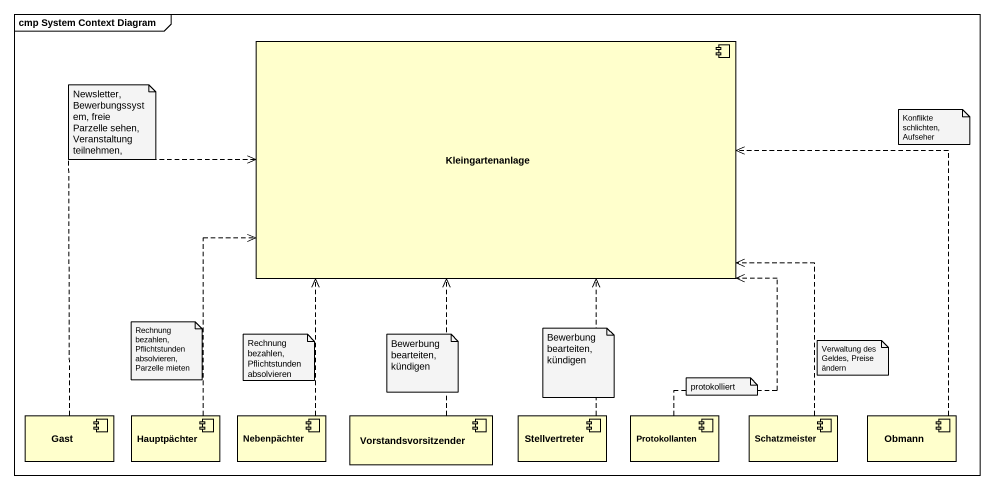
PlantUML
@startuml
mainframe cmp System Context Diagram
component Kleingartenanlage
component Gast
component Hauptpächter
component Nebenpächter
component Vorstandsvorsitzender
component Stellvertreter
component Protokollanten
component Schatzmeister
component Obmann
Gast .up.> Kleingartenanlage
Hauptpächter .up.> Kleingartenanlage
Nebenpächter .up.> Kleingartenanlage
Vorstandsvorsitzender .up.> Kleingartenanlage
Stellvertreter .up.> Kleingartenanlage
Protokollanten .up.> Kleingartenanlage
Schatzmeister .up.> Kleingartenanlage
Obmann .up.> Kleingartenanlage
note as N1
  Newsletter, Bewerbungssystem, freie Parzelle sehen, Veranstaltung teilnehmen,
end note
note as N2
  Konflikte schlichten, Aufseher
end note
note as N3
  Rechnung bezahlen, Pflichtstunden absolvieren, Parzelle mieten
end note
note as N4
  Rechnung bezahlen, Pflichtstunden absolvieren
end note
note as N5
  Bewerbung bearteiten, kündigen
end note
note as N6
  Bewerbung bearteiten, kündigen
end note
note as N7
  Verwaltung des Geldes, Preise ändern
end note
note as N8
  protokolliert
end note
@enduml
